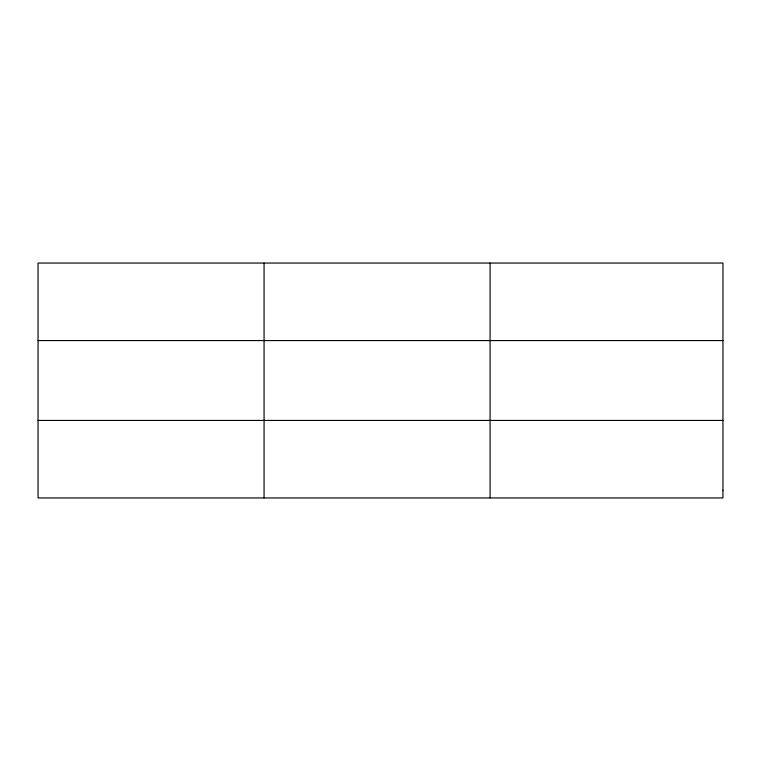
<?xml version="1.0" encoding="UTF-8"?>
<svg xmlns="http://www.w3.org/2000/svg" width="761" height="761" viewBox="0 0 761 761"><rect width="100%" height="100%" fill="white"/><g stroke="black" fill="none" stroke-linecap="round" stroke-linejoin="round"><path stroke-width="1.14" d="M264.067 497.941L264.067 263.059M490.084 497.941L490.084 263.059M38.05 340.567L722.95 340.567M38.05 420.433L722.95 420.433M722.95 490.189L722.95 497.941L38.05 497.941L38.05 263.059L722.95 263.059L722.95 490.189"/></g></svg>
